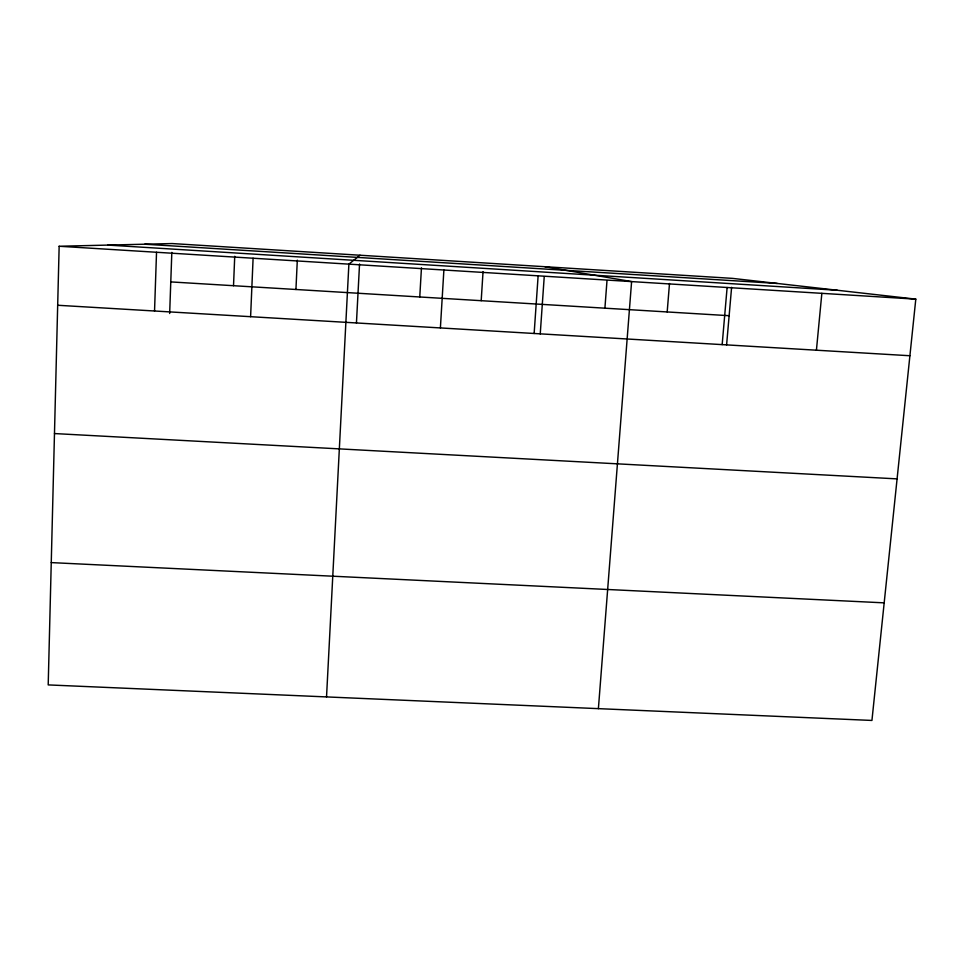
<?xml version="1.0" encoding="UTF-8"?>
<svg xmlns="http://www.w3.org/2000/svg" width="964" height="964" viewBox="0 0 964 964"><rect width="100%" height="100%" fill="white"/><g stroke="black" fill="none" stroke-linecap="round" stroke-linejoin="round"><path stroke-width="1.45" d="M59.153 246.254L48.2 684.91L871.938 720.445L915.8 299.141L732.387 278.367L172.134 243.555L59.153 246.254L915.8 299.141M154.541 310.998L156.53 252.267M169.664 313.505L171.821 252.399M233.517 285.706L234.734 256.291M250.604 316.686L253.098 258.232M295.936 289.489L297.31 260.16M326.531 696.924L348.884 264.136L360.018 255.231M356.439 323.061L359.548 264.003M419.762 296.972L421.461 267.823M440.391 327.929L443.886 270.004M481.193 300.696L483.048 271.631M534.14 333.484L538.129 275.825M540.238 333.942L544.214 276.861M604.91 308.179L606.983 280.729M598.391 708.648L631.601 281.596L544.913 266.715M667.184 311.95L669.498 283.488M722.169 344.618L727.121 287.489M726.591 344.979L731.604 287.32M816.424 350.197L821.846 293.333M51.249 562.602L884.181 602.849M54.478 433.559L897.086 478.879M170.773 281.91L729.133 315.698M57.683 305.263L909.908 355.74M144.769 244.205L777.237 283.44M107.908 245.085L837.222 290.236"/></g></svg>
